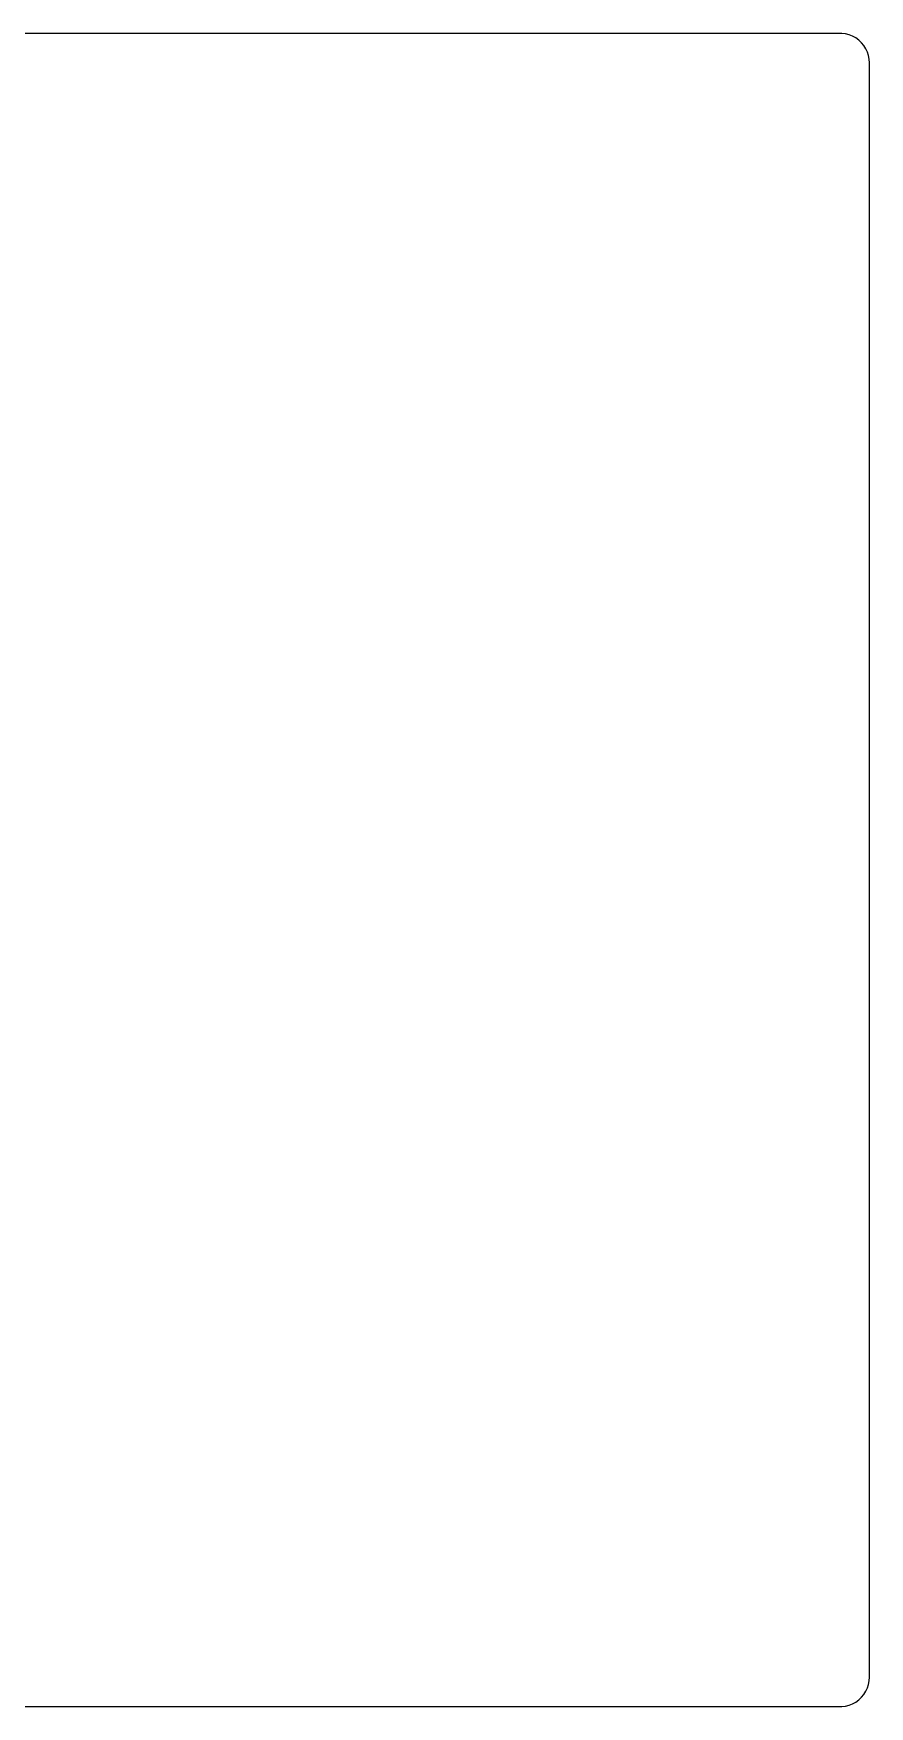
# Model space of a CAD drawing. Header units: metres. Extents: x -142 to 142, y -142 to 142.
# Drawn here: x 0 to 142, y -142 to 142 of the extents above; entities that cross this region are included whole.
import ezdxf

# ---------------------------------------------------------------- set-up
doc = ezdxf.new("R2010")
doc.units = ezdxf.units.M

msp = doc.modelspace()

# ---------------------------------------------------------------- linework, layer by layer
for p, q in [((137.314, 141.99), (-137.314, 141.99)), ((137.937, 141.911), (137.314, 141.99)), ((138.545, 141.755), (137.937, 141.911)), ((139.129, 141.524), (138.545, 141.755)), ((139.679, 141.222), (139.129, 141.524)), ((140.187, 140.853), (139.679, 141.222)), ((140.645, 140.423), (140.187, 140.853)), ((141.045, 139.939), (140.645, 140.423)), ((141.382, 139.409), (141.045, 139.939)), ((141.649, 138.841), (141.382, 139.409)), ((141.843, 138.243), (141.649, 138.841)), ((141.961, 137.627), (141.843, 138.243)), ((142, 137), (141.961, 137.627)), ((142, -137), (142, 137)), ((141.382, -139.409), (141.649, -138.841)), ((141.649, -138.841), (141.843, -138.243)), ((141.843, -138.243), (141.961, -137.627)), ((141.961, -137.627), (142, -137)), ((-137.314, -141.99), (137.314, -141.99)), ((137.314, -141.99), (137.937, -141.911)), ((137.937, -141.911), (138.545, -141.755)), ((138.545, -141.755), (139.129, -141.524)), ((139.129, -141.524), (139.679, -141.222)), ((139.679, -141.222), (140.187, -140.853)), ((140.187, -140.853), (140.645, -140.423)), ((140.645, -140.423), (141.045, -139.939)), ((141.045, -139.939), (141.382, -139.409))]:
    msp.add_line(p, q)

doc.saveas('drawing.dxf')
